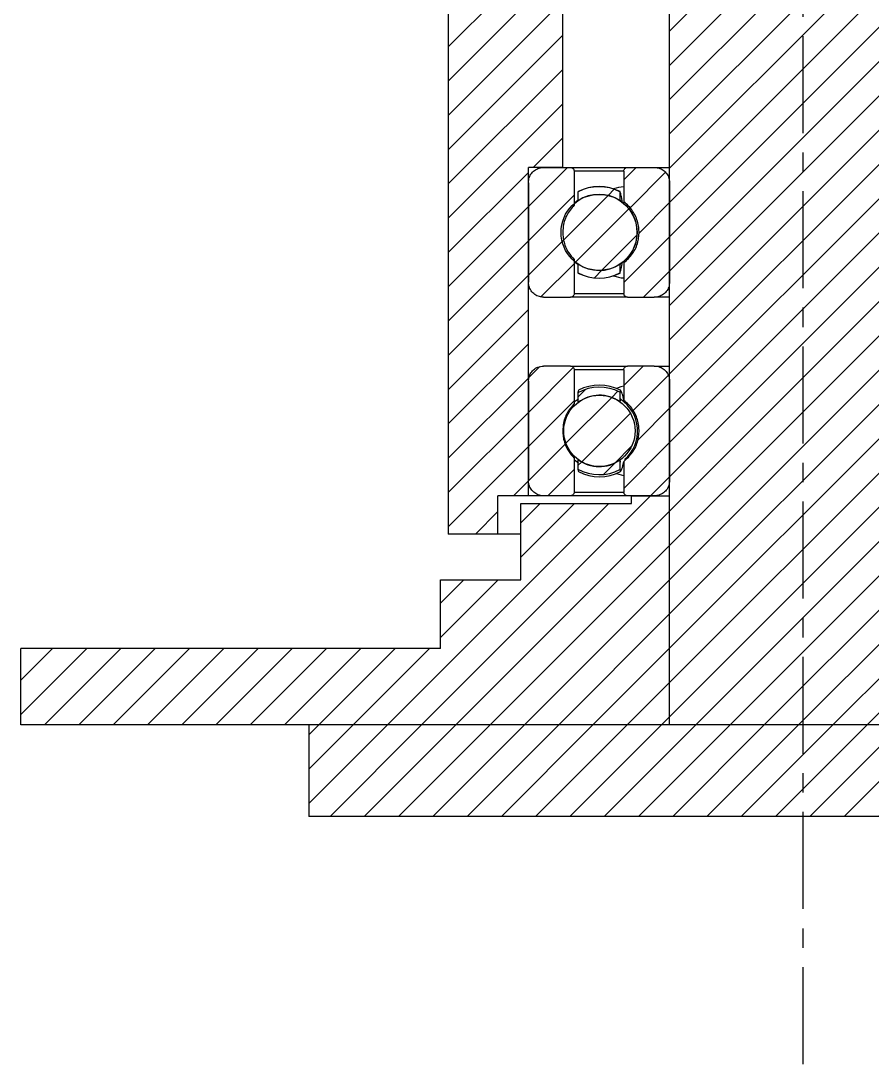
# Model space of a CAD drawing. Header units: millimetres. Extents: x -816 to 2660, y 734 to 4049.
# Drawn here: x 889.3 to 1000.9, y 2715.3 to 2851.9 of the extents above; entities that cross this region are included whole.
import ezdxf

# ---------------------------------------------------------------- set-up
doc = ezdxf.new("R2010")
doc.units = ezdxf.units.MM
doc.linetypes.add('CENTER', pattern=[10.16, 6.35, -1.27, 1.27, -1.27])
pattern_1 = [(45, (17.594, -773.2626), (-2.245064, 2.245064), [])]

msp = doc.modelspace()

# ---------------------------------------------------------------- hatches: boundary and pattern name
at = {"linetype": 'Continuous', "lineweight": 18}
h = msp.add_hatch(dxfattribs=at)
h.set_pattern_fill('ANSI31', color=2, style=0)
h.set_pattern_definition(pattern_1)
h.paths.add_polyline_path([(974.31, 2759.73), (1009.31, 2759.73), (1009.31, 2935.73), (999.81, 2935.73), (999.81, 2895.73), (983.81, 2895.73), (983.81, 2935.73), (974.31, 2935.73)], flags=0)
h = msp.add_hatch(dxfattribs=at)
h.set_pattern_fill('ANSI31', style=0)
h.set_pattern_definition(pattern_1)
h.paths.add_polyline_path([(951.81, 2789.73), (955.81, 2789.73), (955.81, 2832.73), (960.31, 2832.73), (960.31, 2861.73), (955.81, 2861.73), (955.81, 2904.73), (948.31, 2904.73), (948.31, 2854.73), (945.31, 2854.73), (945.31, 2784.73), (951.81, 2784.73)], flags=0)
h = msp.add_hatch(dxfattribs=at)
h.set_pattern_fill('ANSI31', style=0)
h.set_pattern_definition(pattern_1)
edge = h.paths.add_edge_path(flags=0)
edge.add_spline(control_points=[(957.81, 2832.73), (957.67, 2832.73), (957.52, 2832.72), (957.38, 2832.68), (957.16, 2832.64), (956.94, 2832.55), (956.75, 2832.43), (956.56, 2832.31), (956.39, 2832.16), (956.25, 2831.98), (956.11, 2831.81), (956, 2831.61), (955.93, 2831.4), (955.85, 2831.18), (955.81, 2830.96), (955.81, 2830.73)], knot_values=[0.003165, 0.003165, 0.003165, 0.003165, 0.003612, 0.003612, 0.003612, 0.004292, 0.004292, 0.004292, 0.004973, 0.004973, 0.004973, 0.005653, 0.005653, 0.005653, 0.006333, 0.006333, 0.006333, 0.006333], weights=[1, 1, 1, 1, 1, 1, 1, 1, 1, 1, 1, 1, 1, 1, 1, 1], degree=3, periodic=0)
edge.add_line((955.81, 2830.73), (955.81, 2817.73))
edge.add_spline(control_points=[(955.81, 2817.73), (955.81, 2817.66), (955.82, 2817.59), (955.83, 2817.52), (955.85, 2817.3), (955.91, 2817.08), (956.01, 2816.88), (956.1, 2816.67), (956.24, 2816.49), (956.39, 2816.33), (956.55, 2816.17), (956.74, 2816.03), (956.94, 2815.94), (957.14, 2815.84), (957.36, 2815.77), (957.58, 2815.75), (957.66, 2815.74), (957.74, 2815.73), (957.81, 2815.73)], knot_values=[0, 0, 0, 0, 0.000211, 0.000211, 0.000211, 0.000891, 0.000891, 0.000891, 0.001571, 0.001571, 0.001571, 0.002252, 0.002252, 0.002252, 0.002932, 0.002932, 0.002932, 0.003165, 0.003165, 0.003165, 0.003165], weights=[1, 1, 1, 1, 1, 1, 1, 1, 1, 1, 1, 1, 1, 1, 1, 1, 1, 1, 1], degree=3, periodic=0)
edge.add_line((957.81, 2815.73), (961.31, 2815.73))
edge.add_spline(control_points=[(961.31, 2815.73), (961.36, 2815.73), (961.41, 2815.74), (961.45, 2815.75), (961.5, 2815.77), (961.55, 2815.79), (961.6, 2815.82), (961.65, 2815.86), (961.69, 2815.9), (961.72, 2815.94), (961.75, 2815.99), (961.78, 2816.04), (961.79, 2816.09), (961.81, 2816.14), (961.81, 2816.19), (961.81, 2816.23)], knot_values=[0.000813, 0.000813, 0.000813, 0.000813, 0.00095, 0.00095, 0.00095, 0.001119, 0.001119, 0.001119, 0.001289, 0.001289, 0.001289, 0.001458, 0.001458, 0.001458, 0.001602, 0.001602, 0.001602, 0.001602], weights=[1, 1, 1, 1, 1, 1, 1, 1, 1, 1, 1, 1, 1, 1, 1, 1], degree=3, periodic=0)
edge.add_line((961.81, 2816.23), (961.81, 2820.66))
edge.add_spline(control_points=[(961.81, 2820.66), (961.53, 2820.94), (961.27, 2821.26), (961.06, 2821.6), (960.77, 2822.08), (960.55, 2822.61), (960.43, 2823.16), (960.31, 2823.71), (960.28, 2824.28), (960.35, 2824.84), (960.42, 2825.39), (960.58, 2825.94), (960.83, 2826.44), (961.08, 2826.95), (961.41, 2827.41), (961.81, 2827.8)], knot_values=[0, 0, 0, 0, 0.001204, 0.001204, 0.001204, 0.002895, 0.002895, 0.002895, 0.004586, 0.004586, 0.004586, 0.006276, 0.006276, 0.006276, 0.007967, 0.007967, 0.007967, 0.007967], weights=[1, 1, 1, 1, 1, 1, 1, 1, 1, 1, 1, 1, 1, 1, 1, 1], degree=3, periodic=0)
edge.add_line((961.81, 2827.8), (961.81, 2832.23))
edge.add_spline(control_points=[(961.81, 2832.23), (961.81, 2832.26), (961.81, 2832.29), (961.81, 2832.31), (961.8, 2832.37), (961.78, 2832.42), (961.75, 2832.47), (961.73, 2832.52), (961.69, 2832.56), (961.65, 2832.6), (961.61, 2832.64), (961.56, 2832.67), (961.51, 2832.69), (961.46, 2832.72), (961.4, 2832.73), (961.35, 2832.73), (961.34, 2832.73), (961.33, 2832.73), (961.31, 2832.73)], knot_values=[0.000025, 0.000025, 0.000025, 0.000025, 0.000103, 0.000103, 0.000103, 0.000272, 0.000272, 0.000272, 0.000442, 0.000442, 0.000442, 0.000611, 0.000611, 0.000611, 0.00078, 0.00078, 0.00078, 0.000813, 0.000813, 0.000813, 0.000813], weights=[1, 1, 1, 1, 1, 1, 1, 1, 1, 1, 1, 1, 1, 1, 1, 1, 1, 1, 1], degree=3, periodic=0)
edge.add_line((961.31, 2832.73), (957.81, 2832.73))
h = msp.add_hatch(dxfattribs=at)
h.set_pattern_fill('ANSI31', style=0)
h.set_pattern_definition(pattern_1)
edge = h.paths.add_edge_path(flags=0)
edge.add_line((974.31, 2817.73), (974.31, 2830.73))
edge.add_spline(control_points=[(974.31, 2830.73), (974.31, 2830.98), (974.27, 2831.23), (974.18, 2831.46), (974.1, 2831.67), (973.98, 2831.87), (973.83, 2832.04), (973.69, 2832.21), (973.51, 2832.35), (973.32, 2832.46), (973.12, 2832.58), (972.91, 2832.66), (972.69, 2832.7), (972.56, 2832.72), (972.44, 2832.73), (972.31, 2832.73)], knot_values=[0, 0, 0, 0, 0.00074, 0.00074, 0.00074, 0.00141, 0.00141, 0.00141, 0.002079, 0.002079, 0.002079, 0.002748, 0.002748, 0.002748, 0.003119, 0.003119, 0.003119, 0.003119], weights=[1, 1, 1, 1, 1, 1, 1, 1, 1, 1, 1, 1, 1, 1, 1, 1], degree=3, periodic=0)
edge.add_line((972.31, 2832.73), (968.81, 2832.73))
edge.add_spline(control_points=[(968.81, 2832.73), (968.77, 2832.73), (968.72, 2832.73), (968.68, 2832.71), (968.63, 2832.7), (968.57, 2832.68), (968.53, 2832.64), (968.48, 2832.61), (968.44, 2832.57), (968.41, 2832.53), (968.38, 2832.48), (968.35, 2832.43), (968.33, 2832.37), (968.32, 2832.33), (968.31, 2832.28), (968.31, 2832.23)], knot_values=[0.000813, 0.000813, 0.000813, 0.000813, 0.00095, 0.00095, 0.00095, 0.001119, 0.001119, 0.001119, 0.001289, 0.001289, 0.001289, 0.001458, 0.001458, 0.001458, 0.001602, 0.001602, 0.001602, 0.001602], weights=[1, 1, 1, 1, 1, 1, 1, 1, 1, 1, 1, 1, 1, 1, 1, 1], degree=3, periodic=0)
edge.add_line((968.31, 2832.23), (968.31, 2828.23))
edge.add_spline(control_points=[(968.31, 2828.23), (968.54, 2828.07), (968.75, 2827.88), (968.94, 2827.68), (969.33, 2827.27), (969.65, 2826.79), (969.88, 2826.28), (970.1, 2825.77), (970.25, 2825.21), (970.3, 2824.66), (970.34, 2824.1), (970.3, 2823.53), (970.16, 2822.98), (970.02, 2822.44), (969.78, 2821.92), (969.47, 2821.45), (969.16, 2820.99), (968.76, 2820.57), (968.31, 2820.23)], knot_values=[0, 0, 0, 0, 0.000838, 0.000838, 0.000838, 0.002535, 0.002535, 0.002535, 0.004232, 0.004232, 0.004232, 0.00593, 0.00593, 0.00593, 0.007627, 0.007627, 0.007627, 0.009323, 0.009323, 0.009323, 0.009323], weights=[1, 1, 1, 1, 1, 1, 1, 1, 1, 1, 1, 1, 1, 1, 1, 1, 1, 1, 1], degree=3, periodic=0)
edge.add_line((968.31, 2820.23), (968.31, 2816.23))
edge.add_spline(control_points=[(968.31, 2816.23), (968.31, 2816.21), (968.32, 2816.18), (968.32, 2816.16), (968.33, 2816.1), (968.35, 2816.05), (968.37, 2816), (968.4, 2815.95), (968.44, 2815.9), (968.48, 2815.86), (968.52, 2815.83), (968.57, 2815.8), (968.62, 2815.77), (968.67, 2815.75), (968.73, 2815.74), (968.78, 2815.73), (968.79, 2815.73), (968.8, 2815.73), (968.81, 2815.73)], knot_values=[0.000025, 0.000025, 0.000025, 0.000025, 0.000103, 0.000103, 0.000103, 0.000272, 0.000272, 0.000272, 0.000442, 0.000442, 0.000442, 0.000611, 0.000611, 0.000611, 0.00078, 0.00078, 0.00078, 0.000813, 0.000813, 0.000813, 0.000813], weights=[1, 1, 1, 1, 1, 1, 1, 1, 1, 1, 1, 1, 1, 1, 1, 1, 1, 1, 1], degree=3, periodic=0)
edge.add_line((968.81, 2815.73), (972.31, 2815.73))
edge.add_spline(control_points=[(972.31, 2815.73), (972.46, 2815.73), (972.61, 2815.75), (972.75, 2815.78), (972.97, 2815.83), (973.19, 2815.92), (973.37, 2816.04), (973.56, 2816.16), (973.74, 2816.31), (973.88, 2816.48), (974.02, 2816.66), (974.13, 2816.86), (974.2, 2817.07), (974.28, 2817.28), (974.31, 2817.51), (974.31, 2817.73)], knot_values=[0.002309, 0.002309, 0.002309, 0.002309, 0.002748, 0.002748, 0.002748, 0.003418, 0.003418, 0.003418, 0.004087, 0.004087, 0.004087, 0.004757, 0.004757, 0.004757, 0.005426, 0.005426, 0.005426, 0.005426], weights=[1, 1, 1, 1, 1, 1, 1, 1, 1, 1, 1, 1, 1, 1, 1, 1], degree=3, periodic=0)
h = msp.add_hatch(dxfattribs=at)
h.set_pattern_fill('ANSI31', style=0)
h.set_pattern_definition(pattern_1)
edge = h.paths.add_edge_path(flags=0)
edge.add_line((962.31, 2829.55), (962.31, 2828.38))
edge.add_arc((965.07, 2824.23), 4.98, 56.5353, 123.5657, ccw=False)
edge.add_line((967.81, 2828.39), (967.81, 2829.55))
edge.add_arc((965.07, 2824.23), 5.98, 62.6795, 117.3995)
h = msp.add_hatch(dxfattribs=at)
h.set_pattern_fill('ANSI31', style=0)
h.set_pattern_definition(pattern_1)
edge = h.paths.add_edge_path(flags=0)
edge.add_arc((965.07, 2824.23), 4.98, 0, 360)
h = msp.add_hatch(dxfattribs=at)
h.set_pattern_fill('ANSI31', style=0)
h.set_pattern_definition(pattern_1)
edge = h.paths.add_edge_path(flags=0)
edge.add_line((967.81, 2818.92), (967.81, 2820.08))
edge.add_arc((965.07, 2824.23), 4.98, 236.4343, 303.4647, ccw=False)
edge.add_line((962.31, 2820.08), (962.31, 2818.92))
edge.add_arc((965.07, 2824.23), 5.98, 242.6005, 297.3205)
h = msp.add_hatch(dxfattribs=at)
h.set_pattern_fill('ANSI31', style=0)
h.set_pattern_definition(pattern_1)
edge = h.paths.add_edge_path(flags=0)
edge.add_spline(control_points=[(957.81, 2806.73), (957.67, 2806.73), (957.52, 2806.72), (957.38, 2806.68), (957.16, 2806.64), (956.94, 2806.55), (956.75, 2806.43), (956.56, 2806.31), (956.39, 2806.16), (956.25, 2805.98), (956.11, 2805.81), (956, 2805.61), (955.93, 2805.4), (955.85, 2805.18), (955.81, 2804.96), (955.81, 2804.73)], knot_values=[0.003165, 0.003165, 0.003165, 0.003165, 0.003612, 0.003612, 0.003612, 0.004292, 0.004292, 0.004292, 0.004973, 0.004973, 0.004973, 0.005653, 0.005653, 0.005653, 0.006333, 0.006333, 0.006333, 0.006333], weights=[1, 1, 1, 1, 1, 1, 1, 1, 1, 1, 1, 1, 1, 1, 1, 1], degree=3, periodic=0)
edge.add_line((955.81, 2804.73), (955.81, 2791.73))
edge.add_spline(control_points=[(955.81, 2791.73), (955.81, 2791.66), (955.82, 2791.59), (955.83, 2791.52), (955.85, 2791.3), (955.91, 2791.08), (956.01, 2790.88), (956.1, 2790.67), (956.24, 2790.49), (956.39, 2790.33), (956.55, 2790.17), (956.74, 2790.03), (956.94, 2789.94), (957.14, 2789.84), (957.36, 2789.77), (957.58, 2789.75), (957.66, 2789.74), (957.74, 2789.73), (957.81, 2789.73)], knot_values=[0, 0, 0, 0, 0.000211, 0.000211, 0.000211, 0.000891, 0.000891, 0.000891, 0.001571, 0.001571, 0.001571, 0.002252, 0.002252, 0.002252, 0.002932, 0.002932, 0.002932, 0.003165, 0.003165, 0.003165, 0.003165], weights=[1, 1, 1, 1, 1, 1, 1, 1, 1, 1, 1, 1, 1, 1, 1, 1, 1, 1, 1], degree=3, periodic=0)
edge.add_line((957.81, 2789.73), (961.31, 2789.73))
edge.add_spline(control_points=[(961.31, 2789.73), (961.36, 2789.73), (961.41, 2789.74), (961.45, 2789.75), (961.5, 2789.77), (961.55, 2789.79), (961.6, 2789.82), (961.65, 2789.86), (961.69, 2789.9), (961.72, 2789.94), (961.75, 2789.99), (961.78, 2790.04), (961.79, 2790.09), (961.81, 2790.14), (961.81, 2790.19), (961.81, 2790.23)], knot_values=[0.000813, 0.000813, 0.000813, 0.000813, 0.00095, 0.00095, 0.00095, 0.001119, 0.001119, 0.001119, 0.001289, 0.001289, 0.001289, 0.001458, 0.001458, 0.001458, 0.001602, 0.001602, 0.001602, 0.001602], weights=[1, 1, 1, 1, 1, 1, 1, 1, 1, 1, 1, 1, 1, 1, 1, 1], degree=3, periodic=0)
edge.add_line((961.81, 2790.23), (961.81, 2794.66))
edge.add_spline(control_points=[(961.81, 2794.66), (961.53, 2794.94), (961.27, 2795.26), (961.06, 2795.6), (960.77, 2796.08), (960.55, 2796.61), (960.43, 2797.16), (960.31, 2797.71), (960.28, 2798.28), (960.35, 2798.84), (960.42, 2799.39), (960.58, 2799.94), (960.83, 2800.44), (961.08, 2800.95), (961.41, 2801.41), (961.81, 2801.8)], knot_values=[0, 0, 0, 0, 0.001204, 0.001204, 0.001204, 0.002895, 0.002895, 0.002895, 0.004586, 0.004586, 0.004586, 0.006276, 0.006276, 0.006276, 0.007967, 0.007967, 0.007967, 0.007967], weights=[1, 1, 1, 1, 1, 1, 1, 1, 1, 1, 1, 1, 1, 1, 1, 1], degree=3, periodic=0)
edge.add_line((961.81, 2801.8), (961.81, 2806.23))
edge.add_spline(control_points=[(961.81, 2806.23), (961.81, 2806.26), (961.81, 2806.29), (961.81, 2806.31), (961.8, 2806.37), (961.78, 2806.42), (961.75, 2806.47), (961.73, 2806.52), (961.69, 2806.56), (961.65, 2806.6), (961.61, 2806.64), (961.56, 2806.67), (961.51, 2806.69), (961.46, 2806.72), (961.4, 2806.73), (961.35, 2806.73), (961.34, 2806.73), (961.33, 2806.73), (961.31, 2806.73)], knot_values=[0.000025, 0.000025, 0.000025, 0.000025, 0.000103, 0.000103, 0.000103, 0.000272, 0.000272, 0.000272, 0.000442, 0.000442, 0.000442, 0.000611, 0.000611, 0.000611, 0.00078, 0.00078, 0.00078, 0.000813, 0.000813, 0.000813, 0.000813], weights=[1, 1, 1, 1, 1, 1, 1, 1, 1, 1, 1, 1, 1, 1, 1, 1, 1, 1, 1], degree=3, periodic=0)
edge.add_line((961.31, 2806.73), (957.81, 2806.73))
h = msp.add_hatch(dxfattribs=at)
h.set_pattern_fill('ANSI31', style=0)
h.set_pattern_definition(pattern_1)
edge = h.paths.add_edge_path(flags=0)
edge.add_line((974.31, 2791.73), (974.31, 2804.73))
edge.add_spline(control_points=[(974.31, 2804.73), (974.31, 2804.8), (974.31, 2804.87), (974.3, 2804.94), (974.28, 2805.17), (974.22, 2805.39), (974.12, 2805.59), (974.03, 2805.79), (973.89, 2805.98), (973.74, 2806.14), (973.58, 2806.3), (973.39, 2806.43), (973.19, 2806.53), (972.99, 2806.63), (972.77, 2806.69), (972.55, 2806.72), (972.47, 2806.73), (972.39, 2806.73), (972.31, 2806.73)], knot_values=[0, 0, 0, 0, 0.000211, 0.000211, 0.000211, 0.000891, 0.000891, 0.000891, 0.001571, 0.001571, 0.001571, 0.002252, 0.002252, 0.002252, 0.002932, 0.002932, 0.002932, 0.003165, 0.003165, 0.003165, 0.003165], weights=[1, 1, 1, 1, 1, 1, 1, 1, 1, 1, 1, 1, 1, 1, 1, 1, 1, 1, 1], degree=3, periodic=0)
edge.add_line((972.31, 2806.73), (968.81, 2806.73))
edge.add_spline(control_points=[(968.81, 2806.73), (968.77, 2806.73), (968.72, 2806.73), (968.68, 2806.71), (968.63, 2806.7), (968.57, 2806.68), (968.53, 2806.64), (968.48, 2806.61), (968.44, 2806.57), (968.41, 2806.53), (968.38, 2806.48), (968.35, 2806.43), (968.33, 2806.37), (968.32, 2806.33), (968.31, 2806.28), (968.31, 2806.23)], knot_values=[0.000813, 0.000813, 0.000813, 0.000813, 0.00095, 0.00095, 0.00095, 0.001119, 0.001119, 0.001119, 0.001289, 0.001289, 0.001289, 0.001458, 0.001458, 0.001458, 0.001602, 0.001602, 0.001602, 0.001602], weights=[1, 1, 1, 1, 1, 1, 1, 1, 1, 1, 1, 1, 1, 1, 1, 1], degree=3, periodic=0)
edge.add_line((968.31, 2806.23), (968.31, 2802.23))
edge.add_spline(control_points=[(968.31, 2802.23), (968.54, 2802.07), (968.75, 2801.88), (968.94, 2801.68), (969.33, 2801.27), (969.65, 2800.79), (969.88, 2800.28), (970.1, 2799.77), (970.25, 2799.21), (970.3, 2798.66), (970.34, 2798.1), (970.3, 2797.53), (970.16, 2796.98), (970.02, 2796.44), (969.78, 2795.92), (969.47, 2795.45), (969.16, 2794.99), (968.76, 2794.57), (968.31, 2794.23)], knot_values=[0, 0, 0, 0, 0.000838, 0.000838, 0.000838, 0.002535, 0.002535, 0.002535, 0.004232, 0.004232, 0.004232, 0.00593, 0.00593, 0.00593, 0.007627, 0.007627, 0.007627, 0.009323, 0.009323, 0.009323, 0.009323], weights=[1, 1, 1, 1, 1, 1, 1, 1, 1, 1, 1, 1, 1, 1, 1, 1, 1, 1, 1], degree=3, periodic=0)
edge.add_line((968.31, 2794.23), (968.31, 2790.23))
edge.add_spline(control_points=[(968.31, 2790.23), (968.31, 2790.21), (968.32, 2790.18), (968.32, 2790.16), (968.33, 2790.1), (968.35, 2790.05), (968.37, 2790), (968.4, 2789.95), (968.44, 2789.9), (968.48, 2789.86), (968.52, 2789.83), (968.57, 2789.8), (968.62, 2789.77), (968.67, 2789.75), (968.73, 2789.74), (968.78, 2789.73), (968.79, 2789.73), (968.8, 2789.73), (968.81, 2789.73)], knot_values=[0.000025, 0.000025, 0.000025, 0.000025, 0.000103, 0.000103, 0.000103, 0.000272, 0.000272, 0.000272, 0.000442, 0.000442, 0.000442, 0.000611, 0.000611, 0.000611, 0.00078, 0.00078, 0.00078, 0.000813, 0.000813, 0.000813, 0.000813], weights=[1, 1, 1, 1, 1, 1, 1, 1, 1, 1, 1, 1, 1, 1, 1, 1, 1, 1, 1], degree=3, periodic=0)
edge.add_line((968.81, 2789.73), (972.31, 2789.73))
edge.add_spline(control_points=[(972.31, 2789.73), (972.46, 2789.73), (972.61, 2789.75), (972.75, 2789.78), (972.97, 2789.83), (973.19, 2789.92), (973.37, 2790.04), (973.56, 2790.16), (973.74, 2790.31), (973.88, 2790.48), (974.02, 2790.66), (974.13, 2790.86), (974.2, 2791.07), (974.28, 2791.28), (974.31, 2791.51), (974.31, 2791.73)], knot_values=[0.003165, 0.003165, 0.003165, 0.003165, 0.003612, 0.003612, 0.003612, 0.004292, 0.004292, 0.004292, 0.004973, 0.004973, 0.004973, 0.005653, 0.005653, 0.005653, 0.006333, 0.006333, 0.006333, 0.006333], weights=[1, 1, 1, 1, 1, 1, 1, 1, 1, 1, 1, 1, 1, 1, 1, 1], degree=3, periodic=0)
h = msp.add_hatch(dxfattribs=at)
h.set_pattern_fill('ANSI31', style=0)
h.set_pattern_definition(pattern_1)
edge = h.paths.add_edge_path(flags=0)
edge.add_line((962.31, 2803.23), (962.31, 2801.97))
edge.add_arc((965.12, 2798.23), 4.67, 54.8386, 126.964, ccw=False)
edge.add_line((967.81, 2802.05), (967.81, 2803.29))
edge.add_arc((965.12, 2798.23), 5.73, 61.9922, 119.3623)
h = msp.add_hatch(dxfattribs=at)
h.set_pattern_fill('ANSI31', style=0)
h.set_pattern_definition(pattern_1)
edge = h.paths.add_edge_path(flags=0)
edge.add_arc((965.12, 2798.23), 4.67, 0, 360)
h = msp.add_hatch(dxfattribs=at)
h.set_pattern_fill('ANSI31', style=0)
h.set_pattern_definition(pattern_1)
edge = h.paths.add_edge_path(flags=0)
edge.add_line((967.81, 2793.17), (967.81, 2794.41))
edge.add_arc((965.12, 2798.23), 4.67, 233.036, 305.1614, ccw=False)
edge.add_line((962.31, 2794.5), (962.31, 2793.24))
edge.add_arc((965.12, 2798.23), 5.73, 240.6377, 298.0078)
h = msp.add_hatch(dxfattribs=at)
h.set_pattern_fill('ANSI31', color=4, style=0)
h.set_pattern_definition(pattern_1)
h.paths.add_polyline_path([(944.31, 2778.73), (944.31, 2769.73), (889.31, 2769.73), (889.31, 2759.73), (974.31, 2759.73), (974.31, 2789.73), (969.31, 2789.73), (969.31, 2788.73), (954.81, 2788.73), (954.81, 2778.73)], flags=0)
h = msp.add_hatch(dxfattribs=at)
h.set_pattern_fill('ANSI31', style=0)
h.set_pattern_definition(pattern_1)
h.paths.add_polyline_path([(927.06, 2747.73), (1056.58, 2747.73), (1056.58, 2759.73), (927.06, 2759.73)], flags=0)

# ---------------------------------------------------------------- linework, layer by layer
at = {"color": 5, "linetype": 'CENTER', "ltscale": 2}
msp.add_line((991.81, 2715.31), (991.81, 2995.57), dxfattribs=at)
at = {"color": 7, "linetype": 'Continuous', "lineweight": 25}
for p, q in [((974.31, 2759.73), (974.31, 2935.73)), ((960.31, 2832.73), (960.31, 2861.73)), ((945.31, 2854.73), (945.31, 2784.73)), ((955.81, 2789.73), (955.81, 2832.73)), ((960.31, 2832.73), (955.81, 2832.73)), ((957.81, 2832.73), (961.31, 2832.73)), ((961.31, 2832.73), (968.81, 2832.73)), ((961.81, 2832.23), (961.81, 2827.8)), ((968.31, 2832.23), (968.31, 2828.23)), ((968.81, 2832.73), (972.31, 2832.73)), ((972.31, 2832.73), (974.31, 2832.73)), ((955.81, 2830.73), (955.81, 2817.73)), ((962.32, 2829.55), (962.31, 2829.55)), ((962.31, 2829.55), (962.31, 2828.38)), ((967.81, 2829.55), (967.81, 2828.39)), ((974.31, 2830.73), (974.31, 2817.73)), ((967.82, 2828.37), (967.81, 2828.39)), ((961.81, 2820.66), (961.81, 2816.23)), ((962.31, 2820.08), (962.31, 2818.92)), ((967.81, 2820.08), (967.82, 2820.09)), ((967.81, 2820.08), (967.81, 2818.92)), ((968.31, 2820.23), (968.31, 2816.23)), ((957.81, 2815.73), (961.31, 2815.73)), ((968.69, 2815.73), (961.31, 2815.73)), ((968.81, 2815.73), (972.31, 2815.73)), ((974.31, 2815.73), (972.31, 2815.73)), ((961.31, 2806.73), (957.81, 2806.73)), ((961.31, 2806.73), (968.81, 2806.73)), ((961.81, 2806.23), (961.81, 2801.8)), ((968.31, 2806.23), (968.31, 2802.23)), ((972.31, 2806.73), (968.81, 2806.73)), ((972.31, 2806.73), (974.31, 2806.73)), ((955.81, 2804.73), (955.81, 2791.73)), ((974.31, 2804.73), (974.31, 2791.73)), ((962.36, 2802.4), (961.87, 2802.03)), ((962.31, 2803.23), (962.31, 2801.97)), ((967.81, 2803.29), (967.81, 2802.05)), ((961.81, 2801.8), (961.82, 2801.8)), ((961.82, 2794.66), (961.81, 2794.66)), ((961.81, 2794.66), (961.81, 2790.23)), ((961.87, 2794.44), (962.38, 2794.05)), ((962.31, 2794.5), (962.31, 2793.24)), ((967.81, 2794.41), (967.81, 2793.17)), ((968.31, 2794.23), (968.31, 2790.23)), ((951.81, 2784.73), (951.81, 2789.73)), ((955.81, 2789.73), (951.81, 2789.73)), ((954.81, 2778.73), (954.81, 2788.73)), ((954.81, 2788.73), (969.31, 2788.73)), ((957.68, 2789.73), (955.81, 2789.73)), ((961.31, 2789.73), (957.81, 2789.73)), ((968.69, 2789.73), (961.31, 2789.73)), ((972.31, 2789.73), (968.81, 2789.73)), ((969.31, 2788.73), (969.31, 2789.73)), ((969.31, 2789.73), (974.31, 2789.73)), ((974.31, 2759.73), (974.31, 2789.73)), ((951.81, 2784.73), (945.31, 2784.73)), ((954.81, 2784.73), (951.81, 2784.73)), ((944.31, 2769.73), (944.31, 2778.73)), ((944.31, 2778.73), (954.81, 2778.73)), ((944.31, 2769.73), (889.31, 2769.73)), ((889.31, 2759.73), (889.31, 2769.73)), ((974.31, 2759.73), (889.31, 2759.73)), ((927.06, 2759.73), (927.06, 2747.73)), ((1056.58, 2759.73), (927.06, 2759.73)), ((1009.31, 2759.73), (974.31, 2759.73)), ((1056.58, 2747.73), (927.06, 2747.73))]:
    msp.add_line(p, q, dxfattribs=at)
at = {"color": 8, "linetype": 'Continuous', "lineweight": 25}
for p, q in [((968.31, 2832.23), (961.81, 2832.23)), ((961.81, 2816.23), (968.27, 2816.23)), ((968.31, 2806.23), (961.81, 2806.23)), ((961.81, 2790.23), (968.27, 2790.23))]:
    msp.add_line(p, q, dxfattribs=at)
at = {"color": 7, "linetype": 'Continuous', "lineweight": 25, "flags": 128}
for points in [[(962.29, 2828.39), (962.18, 2828.32), (961.82, 2828.03)], [(961.82, 2820.43), (962.18, 2820.15), (962.3, 2820.07)], [(968.31, 2804.1), (967.94, 2804), (967.36, 2803.8)], [(967.36, 2792.66), (967.95, 2792.46), (968.31, 2792.37)]]:
    msp.add_lwpolyline(points, dxfattribs=at)
at = {"color": 7, "linetype": 'Continuous', "lineweight": 25}
for centre, radius in [((965.07, 2824.23), 4.98), ((965.12, 2798.23), 4.67)]:
    msp.add_circle(centre, radius, dxfattribs=at)
for centre, radius, start, end in [((965.07, 2824.23), 6, 62.7264, 117.3194), ((965.07, 2824.23), 5.98, 62.6795, 117.3995), ((968.87, 2824.23), 6, 95.3389, 108.4847), ((965.07, 2824.23), 4.98, 56.5353, 123.5657), ((965.07, 2824.23), 5, 0, 56.6421), ((965.07, 2824.23), 5, 303.675, 0), ((965.07, 2824.23), 4.98, 236.4343, 303.4647), ((965.07, 2824.23), 5.98, 242.6005, 297.3205), ((965.07, 2824.23), 6, 242.6033, 297.3641), ((968.87, 2824.23), 6, 251.5153, 264.6611), ((965.12, 2798.23), 5.73, 61.9922, 119.3623), ((965.12, 2798.23), 6, 62.4965, 117.4121), ((965.12, 2798.23), 4.67, 54.8386, 126.964), ((965.12, 2798.23), 5, 311.2885, 56.5926), ((965.12, 2798.23), 4.67, 233.036, 305.1614), ((965.12, 2798.23), 5.73, 240.6377, 298.0078), ((965.12, 2798.23), 6, 242.6066, 297.569)]:
    msp.add_arc(centre, radius, start, end, dxfattribs=at)
for points, knots in [([(955.81, 2830.73), (955.84, 2830.96), (955.88, 2831.41), (956.23, 2832.01), (956.73, 2832.46), (957.3, 2832.7), (957.67, 2832.72), (957.81, 2832.73)], [0, 0, 0, 0, 0.214636, 0.429326, 0.644023, 0.858714, 1, 1, 1, 1]), ([(961.31, 2832.73), (961.33, 2832.73), (961.39, 2832.73), (961.51, 2832.7), (961.66, 2832.61), (961.76, 2832.47), (961.81, 2832.34), (961.81, 2832.26), (961.81, 2832.23)], [0, 0, 0, 0, 0.041937, 0.256613, 0.471281, 0.685934, 0.900568, 1, 1, 1, 1]), ([(968.31, 2832.23), (968.32, 2832.28), (968.33, 2832.39), (968.4, 2832.53), (968.52, 2832.65), (968.67, 2832.72), (968.77, 2832.73), (968.81, 2832.73)], [0, 0, 0, 0, 0.182831, 0.397483, 0.612168, 0.826845, 1, 1, 1, 1]), ([(972.31, 2832.73), (972.44, 2832.73), (972.79, 2832.71), (973.34, 2832.5), (973.86, 2832.06), (974.24, 2831.45), (974.29, 2830.98), (974.31, 2830.73)], [0, 0, 0, 0, 0.119185, 0.333927, 0.548665, 0.763406, 1, 1, 1, 1]), ([(968.1, 2828.22), (968.1, 2828.27), (968.03, 2828.78), (967.89, 2829.32), (967.82, 2829.6), (967.82, 2829.56), (967.81, 2829.55)], [0, 0, 0, 0, 0.042957, 0.480065, 0.891093, 1, 1, 1, 1]), ([(968.31, 2820.23), (968.73, 2820.61), (969.56, 2821.38), (970.24, 2822.96), (970.39, 2824.66), (969.96, 2826.32), (969.18, 2827.52), (968.53, 2828.05), (968.31, 2828.23)], [0, 0, 0, 0, 0.181816, 0.363668, 0.545521, 0.727371, 0.909225, 1, 1, 1, 1]), ([(961.81, 2827.8), (961.45, 2827.37), (960.73, 2826.51), (960.26, 2824.84), (960.34, 2823.14), (960.91, 2821.69), (961.55, 2820.96), (961.81, 2820.66)], [0, 0, 0, 0, 0.211963, 0.423965, 0.635966, 0.847966, 1, 1, 1, 1]), ([(967.81, 2818.92), (967.82, 2818.91), (967.82, 2818.87), (967.88, 2819.08), (968, 2819.61), (968.09, 2820.14), (968.11, 2820.28)], [0, 0, 0, 0, 0.086506, 0.477122, 0.866514, 1, 1, 1, 1]), ([(962.31, 2818.92), (962.31, 2818.92), (962.31, 2818.9), (962.32, 2818.93), (962.33, 2818.94)], [0, 0, 0, 0, 0.334198, 1, 1, 1, 1]), ([(957.81, 2815.73), (957.74, 2815.74), (957.44, 2815.75), (956.92, 2815.9), (956.37, 2816.3), (955.97, 2816.86), (955.83, 2817.37), (955.82, 2817.66), (955.81, 2817.73)], [0, 0, 0, 0, 0.0740833, 0.2887259, 0.5033795, 0.7180235, 0.9326723, 1, 1, 1, 1]), ([(974.31, 2817.73), (974.29, 2817.51), (974.25, 2817.06), (973.9, 2816.46), (973.4, 2816.01), (972.83, 2815.77), (972.46, 2815.74), (972.31, 2815.73)], [0, 0, 0, 0, 0.214626, 0.429323, 0.644008, 0.858696, 1, 1, 1, 1]), ([(961.81, 2816.23), (961.81, 2816.19), (961.8, 2816.08), (961.73, 2815.94), (961.61, 2815.82), (961.46, 2815.75), (961.36, 2815.74), (961.31, 2815.73)], [0, 0, 0, 0, 0.18282, 0.397494, 0.612112, 0.826777, 1, 1, 1, 1]), ([(968.81, 2815.73), (968.8, 2815.73), (968.74, 2815.73), (968.61, 2815.76), (968.47, 2815.86), (968.37, 2815.99), (968.32, 2816.13), (968.32, 2816.21), (968.31, 2816.23)], [0, 0, 0, 0, 0.041939, 0.256624, 0.471226, 0.685903, 0.90057, 1, 1, 1, 1]), ([(955.81, 2804.73), (955.84, 2804.96), (955.88, 2805.41), (956.23, 2806.01), (956.73, 2806.46), (957.3, 2806.7), (957.67, 2806.72), (957.81, 2806.73)], [0, 0, 0, 0, 0.214632, 0.429322, 0.644023, 0.858713, 1, 1, 1, 1]), ([(961.31, 2806.73), (961.33, 2806.73), (961.39, 2806.73), (961.51, 2806.7), (961.66, 2806.61), (961.76, 2806.47), (961.81, 2806.34), (961.81, 2806.26), (961.81, 2806.23)], [0, 0, 0, 0, 0.041937, 0.256606, 0.471272, 0.685938, 0.900569, 1, 1, 1, 1]), ([(968.31, 2806.23), (968.32, 2806.28), (968.33, 2806.39), (968.4, 2806.53), (968.52, 2806.65), (968.67, 2806.72), (968.77, 2806.73), (968.81, 2806.73)], [0, 0, 0, 0, 0.18283, 0.397482, 0.612166, 0.826843, 1, 1, 1, 1]), ([(972.31, 2806.73), (972.39, 2806.73), (972.69, 2806.72), (973.21, 2806.56), (973.76, 2806.17), (974.16, 2805.61), (974.3, 2805.1), (974.31, 2804.8), (974.31, 2804.73)], [0, 0, 0, 0, 0.074082, 0.288739, 0.503377, 0.718029, 0.93267, 1, 1, 1, 1]), ([(962.38, 2803.5), (962.35, 2803.49), (962.32, 2803.47), (962.31, 2803.27), (962.31, 2803.23)], [0, 0, 0, 0, 0.776352, 1, 1, 1, 1]), ([(968.31, 2802.24), (968.31, 2802.28), (968.22, 2802.78), (968.03, 2803.32), (967.85, 2803.67), (967.82, 2803.48), (967.81, 2803.3), (967.81, 2803.29)], [0, 0, 0, 0, 0.028544, 0.365621, 0.682544, 0.985309, 1, 1, 1, 1]), ([(967.89, 2802.35), (967.87, 2802.37), (967.82, 2802.42), (967.82, 2802.19), (967.81, 2802.05)], [0, 0, 0, 0, 0.422234, 1, 1, 1, 1]), ([(968.31, 2794.23), (968.73, 2794.61), (969.56, 2795.38), (970.24, 2796.96), (970.39, 2798.66), (969.96, 2800.32), (969.18, 2801.52), (968.53, 2802.05), (968.31, 2802.23)], [0, 0, 0, 0, 0.181816, 0.363668, 0.545519, 0.727372, 0.909224, 1, 1, 1, 1]), ([(961.81, 2801.8), (961.45, 2801.37), (960.73, 2800.51), (960.26, 2798.84), (960.34, 2797.14), (960.91, 2795.69), (961.55, 2794.96), (961.81, 2794.66)], [0, 0, 0, 0, 0.211964, 0.423967, 0.635966, 0.847967, 1, 1, 1, 1]), ([(967.81, 2794.41), (967.82, 2794.29), (967.82, 2794.06), (967.87, 2794.09), (967.89, 2794.11)], [0, 0, 0, 0, 0.524949, 1, 1, 1, 1]), ([(967.81, 2793.17), (967.82, 2793.05), (967.84, 2792.78), (968.01, 2793.09), (968.18, 2793.59), (968.28, 2794.09), (968.3, 2794.19)], [0, 0, 0, 0, 0.3051103, 0.6124615, 0.9188368, 1, 1, 1, 1]), ([(962.31, 2793.24), (962.31, 2793.05), (962.31, 2792.85), (962.37, 2792.92), (962.37, 2792.93)], [0, 0, 0, 0, 0.910219, 1, 1, 1, 1]), ([(957.81, 2789.73), (957.74, 2789.74), (957.44, 2789.75), (956.92, 2789.9), (956.37, 2790.3), (955.97, 2790.86), (955.83, 2791.37), (955.82, 2791.66), (955.81, 2791.73)], [0, 0, 0, 0, 0.074083, 0.288725, 0.503381, 0.718024, 0.932668, 1, 1, 1, 1]), ([(974.31, 2791.73), (974.29, 2791.51), (974.25, 2791.06), (973.9, 2790.46), (973.4, 2790.01), (972.83, 2789.77), (972.46, 2789.74), (972.31, 2789.73)], [0, 0, 0, 0, 0.214626, 0.429327, 0.644008, 0.858696, 1, 1, 1, 1]), ([(961.81, 2790.23), (961.81, 2790.19), (961.8, 2790.08), (961.73, 2789.94), (961.61, 2789.82), (961.46, 2789.75), (961.36, 2789.74), (961.31, 2789.73)], [0, 0, 0, 0, 0.182803, 0.397496, 0.612102, 0.826778, 1, 1, 1, 1]), ([(968.81, 2789.73), (968.8, 2789.73), (968.74, 2789.73), (968.61, 2789.76), (968.47, 2789.86), (968.37, 2789.99), (968.32, 2790.13), (968.32, 2790.21), (968.31, 2790.23)], [0, 0, 0, 0, 0.041939, 0.256625, 0.471239, 0.685902, 0.900569, 1, 1, 1, 1])]:
    msp.add_open_spline(points, degree=3, knots=knots, dxfattribs=at)

doc.saveas('drawing.dxf')
